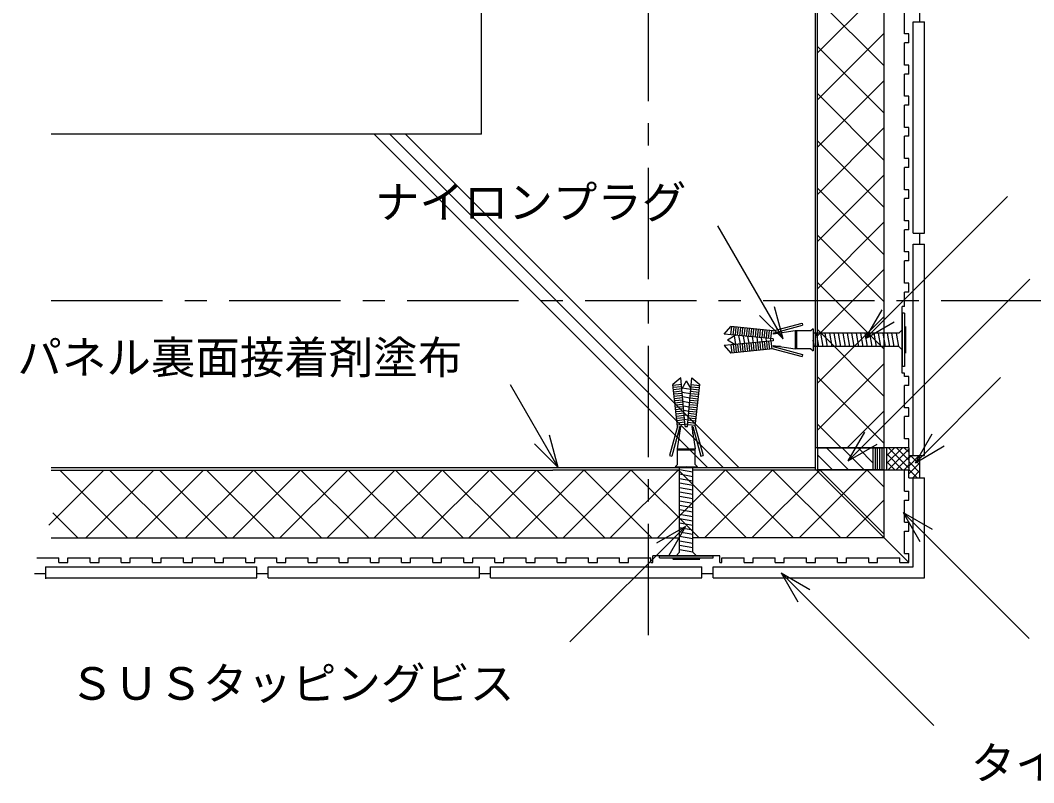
# Model space of a CAD drawing. Units: millimetres, scale not verified. Extents: x -1989 to 2011, y -1447 to 1353.
# Drawn here: x 1086.5 to 1542, y 634.6 to 977.3 of the extents above; entities that cross this region are included whole.
import ezdxf
from ezdxf.enums import TextEntityAlignment as Align

# ---------------------------------------------------------------- set-up
doc = ezdxf.new("R2010")
doc.units = ezdxf.units.MM
doc.header["$LTSCALE"] = 10
doc.linetypes.add('CHAIN1', pattern=[8, 5, -1, 1, -1])
for name, color, linetype in [('4-0', 7, 'Continuous'), ('4-1', 7, 'Continuous'), ('4-2', 7, 'Continuous')]:
    doc.layers.add(name, color=color, linetype=linetype)
doc.styles.add('ＭＳ ゴシック', font='')
doc.styles.get('ＭＳ ゴシック').set_extended_font_data('MS Gothic')

msp = doc.modelspace()

# ---------------------------------------------------------------- linework, layer by layer
at = {"layer": '4-0'}
for p, q in [((1293.89, 926.15), (1293.89, 1150.98)), ((1443.89, 775.15), (1443.89, 1150.98)), ((1444.89, 785.15), (1444.89, 1151.21)), ((1474.89, 785.15), (1474.89, 1151.21)), ((1444.89, 962.7), (1474.89, 992.7)), ((1444.89, 986.75), (1474.89, 956.75)), ((1483.89, 971.15), (1483.89, 981.15)), ((1490.89, 976.65), (1490.89, 981.65)), ((1487.89, 976.65), (1492.89, 976.65)), ((1487.89, 881.65), (1487.89, 976.65)), ((1492.89, 881.65), (1492.89, 976.65)), ((1444.89, 941.49), (1474.89, 971.49)), ((1485.89, 971.15), (1483.89, 971.15)), ((1485.89, 967.15), (1485.89, 971.15)), ((1483.89, 957.15), (1483.89, 967.15)), ((1485.89, 967.15), (1483.89, 967.15)), ((1444.89, 965.53), (1474.89, 935.53)), ((1485.89, 957.15), (1483.89, 957.15)), ((1485.89, 953.15), (1485.89, 957.15)), ((1483.89, 943.15), (1483.89, 953.15)), ((1485.89, 953.15), (1483.89, 953.15)), ((1444.89, 920.28), (1474.89, 950.28)), ((1444.89, 944.32), (1474.89, 914.32)), ((1485.89, 943.15), (1483.89, 943.15)), ((1485.89, 939.15), (1485.89, 943.15)), ((1483.89, 929.15), (1483.89, 939.15)), ((1485.89, 939.15), (1483.89, 939.15)), ((1293.89, 926.15), (1100.42, 926.15)), ((1395.53, 776.15), (1245.53, 926.15)), ((1402.6, 776.15), (1252.6, 926.15)), ((1409.67, 776.15), (1259.67, 926.15)), ((1444.89, 899.06), (1474.89, 929.06)), ((1485.89, 929.15), (1483.89, 929.15)), ((1483.89, 915.15), (1483.89, 925.15)), ((1485.89, 925.15), (1483.89, 925.15)), ((1485.89, 925.15), (1485.89, 929.15)), ((1444.89, 923.11), (1474.89, 893.11)), ((1485.89, 915.15), (1483.89, 915.15)), ((1483.89, 901.15), (1483.89, 911.15)), ((1485.89, 911.15), (1483.89, 911.15)), ((1485.89, 911.15), (1485.89, 915.15)), ((1444.89, 877.85), (1474.89, 907.85)), ((1444.89, 901.89), (1474.89, 871.89)), ((1466.39, 834.2), (1530.31, 898.12)), ((1485.89, 901.15), (1483.89, 901.15)), ((1485.89, 897.15), (1485.89, 901.15)), ((1483.89, 887.15), (1483.89, 897.15)), ((1485.89, 897.15), (1483.89, 897.15)), ((1429.42, 834.06), (1400.07, 884.9)), ((1444.89, 856.64), (1474.89, 886.64)), ((1485.89, 887.15), (1483.89, 887.15)), ((1485.89, 883.15), (1485.89, 887.15)), ((1444.89, 880.68), (1474.89, 850.68)), ((1483.89, 873.15), (1483.89, 883.15)), ((1485.89, 883.15), (1483.89, 883.15)), ((1487.89, 881.65), (1492.89, 881.65)), ((1490.89, 876.65), (1490.89, 881.65)), ((1487.89, 876.65), (1492.89, 876.65)), ((1487.89, 781.65), (1487.89, 876.65)), ((1492.89, 781.65), (1492.89, 876.65)), ((1485.89, 873.15), (1483.89, 873.15)), ((1485.89, 869.15), (1485.89, 873.15)), ((1483.89, 859.15), (1483.89, 869.15)), ((1485.89, 869.15), (1483.89, 869.15)), ((1444.89, 835.42), (1474.89, 865.42)), ((1444.89, 859.47), (1474.89, 829.47)), ((1458.65, 779.23), (1540.37, 860.95)), ((1485.89, 859.15), (1483.89, 859.15)), ((1485.89, 855.15), (1485.89, 859.15)), ((1485.89, 855.15), (1483.89, 855.15)), ((1483.89, 848.65), (1483.89, 855.15)), ((1429.42, 834.06), (1425.54, 848.54)), ((1482.89, 818.65), (1482.89, 848.65)), ((1483.89, 848.65), (1482.89, 848.65)), ((1429.42, 834.06), (1418.81, 844.66)), ((1444.89, 814.21), (1474.89, 844.21)), ((1466.39, 834.2), (1473.89, 847.19)), ((1482.89, 845.65), (1482.89, 821.65)), ((1483.89, 845.65), (1482.89, 845.65)), ((1483.89, 845.65), (1483.89, 821.65)), ((1424.89, 837.65), (1405.89, 839.65)), ((1405.97, 835.87), (1406.36, 839.6)), ((1406.96, 835.78), (1407.35, 839.5)), ((1407.96, 835.69), (1408.35, 839.39)), ((1408.95, 835.6), (1409.34, 839.29)), ((1409.95, 835.51), (1410.34, 839.18)), ((1410.95, 835.42), (1411.33, 839.08)), ((1411.94, 835.33), (1412.33, 838.97)), ((1412.94, 835.24), (1413.32, 838.87)), ((1413.93, 835.15), (1414.31, 838.76)), ((1414.93, 835.06), (1415.31, 838.66)), ((1415.93, 834.97), (1416.3, 838.56)), ((1416.92, 834.88), (1417.3, 838.45)), ((1417.92, 834.79), (1418.29, 838.35)), ((1418.91, 834.69), (1419.29, 838.24)), ((1424.89, 837.65), (1437.89, 841.15)), ((1424.89, 836.62), (1438.15, 840.19)), ((1437.89, 841.15), (1438.15, 840.19)), ((1442.89, 838.65), (1441.89, 837.65)), ((1442.89, 838.65), (1442.89, 828.65)), ((1444.89, 838.25), (1474.89, 808.25)), ((1466.39, 834.2), (1479.38, 841.7)), ((1484.39, 839.65), (1483.89, 839.15)), ((1484.39, 839.65), (1484.39, 827.65)), ((1404.35, 833.68), (1407.92, 831.61)), ((1404.39, 833.65), (1407.92, 835.69)), ((1408.21, 831.64), (1407.54, 835.47)), ((1410.18, 831.82), (1409.52, 835.55)), ((1412.15, 831.99), (1411.56, 835.36)), ((1414.12, 832.17), (1413.59, 835.18)), ((1416.09, 832.35), (1415.62, 834.99)), ((1418.06, 832.53), (1417.66, 834.81)), ((1420.03, 832.71), (1419.69, 834.62)), ((1419.91, 834.6), (1420.28, 838.14)), ((1420.9, 834.51), (1421.27, 838.03)), ((1421.99, 832.89), (1421.72, 834.44)), ((1421.9, 834.42), (1422.27, 837.93)), ((1422.9, 834.33), (1423.26, 837.81)), ((1423.96, 833.07), (1423.75, 834.26)), ((1423.89, 834.24), (1424.26, 837.72)), ((1434.89, 837.65), (1424.89, 836.15)), ((1424.89, 836.62), (1424.89, 836.15)), ((1424.89, 834.15), (1424.89, 833.15)), ((1428.22, 836.65), (1425.02, 836.65)), ((1435.39, 837.65), (1435.39, 829.65)), ((1481.39, 836.65), (1442.89, 836.65)), ((1445.39, 830.65), (1444.33, 836.65)), ((1447.39, 830.65), (1446.33, 836.65)), ((1449.39, 830.65), (1448.33, 836.65)), ((1451.39, 830.65), (1450.33, 836.65)), ((1453.39, 830.65), (1452.33, 836.65)), ((1455.39, 830.65), (1454.33, 836.65)), ((1457.39, 830.65), (1456.33, 836.65)), ((1459.39, 830.65), (1458.33, 836.65)), ((1461.39, 830.65), (1460.33, 836.65)), ((1463.39, 830.65), (1462.33, 836.65)), ((1465.39, 830.65), (1464.33, 836.65)), ((1467.39, 830.65), (1466.33, 836.65)), ((1469.39, 830.65), (1468.33, 836.65)), ((1471.39, 830.65), (1470.33, 836.65)), ((1473.39, 830.65), (1472.33, 836.65)), ((1475.39, 830.65), (1474.33, 836.65)), ((1477.39, 830.65), (1476.33, 836.65)), ((1479.39, 830.65), (1478.33, 836.65)), ((1482.89, 838.15), (1481.39, 836.65)), ((1424.89, 829.65), (1405.89, 827.65)), ((1405.97, 831.43), (1406.36, 827.7)), ((1406.96, 831.52), (1407.35, 827.81)), ((1407.96, 831.61), (1408.35, 827.91)), ((1408.95, 831.7), (1409.34, 828.02)), ((1409.95, 831.79), (1410.34, 828.12)), ((1410.95, 831.88), (1411.33, 828.22)), ((1411.94, 831.98), (1412.33, 828.33)), ((1412.94, 832.07), (1413.32, 828.43)), ((1413.93, 832.16), (1414.31, 828.54)), ((1414.93, 832.25), (1415.31, 828.64)), ((1415.93, 832.34), (1416.3, 828.75)), ((1416.92, 832.43), (1417.3, 828.85)), ((1417.92, 832.52), (1418.29, 828.96)), ((1418.91, 832.61), (1419.29, 829.06)), ((1419.91, 832.7), (1420.28, 829.17)), ((1420.9, 832.79), (1421.27, 829.27)), ((1421.9, 832.88), (1422.27, 829.38)), ((1422.9, 832.97), (1423.26, 829.5)), ((1423.89, 833.06), (1424.26, 829.59)), ((1424.89, 831.15), (1424.89, 830.69)), ((1424.89, 831.15), (1434.89, 829.65)), ((1424.89, 830.69), (1438.15, 827.12)), ((1424.89, 829.65), (1437.89, 826.15)), ((1428.22, 830.65), (1425.02, 830.65)), ((1441.89, 829.65), (1434.89, 829.65)), ((1441.89, 829.65), (1442.89, 828.65)), ((1443.39, 830.65), (1442.89, 833.49)), ((1481.39, 830.65), (1442.89, 830.65)), ((1438.15, 827.12), (1437.89, 826.15)), ((1484.39, 827.65), (1483.89, 828.15)), ((1444.89, 793), (1474.89, 823)), ((1483.89, 821.65), (1482.89, 821.65)), ((1444.89, 817.04), (1474.89, 787.04)), ((1483.89, 818.65), (1482.89, 818.65)), ((1483.89, 817.15), (1483.89, 818.65)), ((1485.89, 817.15), (1483.89, 817.15)), ((1485.89, 813.15), (1485.89, 817.15)), ((1488.84, 778.45), (1527.16, 816.78)), ((1328.26, 776.32), (1306.79, 813.51)), ((1381.89, 794.65), (1379.89, 813.65)), ((1383.67, 813.57), (1379.94, 813.18)), ((1383.76, 812.58), (1380.04, 812.19)), ((1383.85, 811.58), (1380.15, 811.19)), ((1385.89, 815.15), (1383.85, 811.61)), ((1387.9, 811.33), (1384.07, 812)), ((1385.86, 815.19), (1387.93, 811.61)), ((1387.93, 811.58), (1391.63, 811.19)), ((1388.02, 812.58), (1391.73, 812.19)), ((1388.11, 813.57), (1391.84, 813.18)), ((1389.89, 794.65), (1391.89, 813.65)), ((1483.89, 803.15), (1483.89, 813.15)), ((1485.89, 813.15), (1483.89, 813.15)), ((1383.94, 810.59), (1380.25, 810.2)), ((1384.03, 809.59), (1380.36, 809.2)), ((1384.12, 808.59), (1380.46, 808.21)), ((1384.21, 807.6), (1380.57, 807.22)), ((1384.3, 806.6), (1380.67, 806.22)), ((1387.72, 809.36), (1383.99, 810.02)), ((1387.55, 807.39), (1384.18, 807.98)), ((1387.47, 806.6), (1391.11, 806.22)), ((1387.57, 807.6), (1391.21, 807.22)), ((1387.66, 808.59), (1391.32, 808.21)), ((1387.75, 809.59), (1391.42, 809.2)), ((1387.84, 810.59), (1391.52, 810.2)), ((1384.39, 805.61), (1380.77, 805.23)), ((1384.48, 804.61), (1380.88, 804.23)), ((1384.57, 803.62), (1380.98, 803.24)), ((1384.66, 802.62), (1381.09, 802.24)), ((1387.37, 805.42), (1384.36, 805.95)), ((1387.19, 803.45), (1384.55, 803.92)), ((1387.01, 801.48), (1384.73, 801.89)), ((1387.11, 802.62), (1390.69, 802.24)), ((1387.2, 803.62), (1390.79, 803.24)), ((1387.29, 804.61), (1390.9, 804.23)), ((1387.38, 805.61), (1391, 805.23)), ((1458.26, 785.15), (1474.89, 801.79)), ((1485.89, 803.15), (1483.89, 803.15)), ((1485.89, 799.15), (1485.89, 803.15)), ((1384.75, 801.62), (1381.19, 801.25)), ((1384.84, 800.63), (1381.3, 800.25)), ((1384.94, 799.63), (1381.4, 799.26)), ((1385.03, 798.64), (1381.51, 798.26)), ((1385.12, 797.64), (1381.61, 797.27)), ((1386.83, 799.51), (1384.91, 799.85)), ((1386.65, 797.55), (1385.1, 797.82)), ((1386.66, 797.64), (1390.16, 797.27)), ((1386.75, 798.64), (1390.27, 798.26)), ((1386.84, 799.63), (1390.37, 799.26)), ((1386.93, 800.63), (1390.48, 800.25)), ((1387.02, 801.62), (1390.58, 801.25)), ((1483.89, 789.15), (1483.89, 799.15)), ((1485.89, 799.15), (1483.89, 799.15)), ((1381.89, 794.65), (1378.39, 781.65)), ((1382.92, 794.65), (1379.35, 781.39)), ((1385.21, 796.64), (1381.73, 796.28)), ((1385.3, 795.65), (1381.82, 795.28)), ((1381.89, 784.65), (1383.39, 794.65)), ((1382.89, 791.32), (1382.89, 794.52)), ((1382.92, 794.65), (1383.39, 794.65)), ((1386.47, 795.58), (1385.29, 795.79)), ((1385.39, 794.65), (1386.39, 794.65)), ((1386.48, 795.65), (1389.95, 795.28)), ((1386.57, 796.64), (1390.04, 796.28)), ((1388.39, 794.65), (1388.85, 794.65)), ((1388.39, 794.65), (1389.89, 784.65)), ((1388.85, 794.65), (1392.42, 781.39)), ((1388.89, 791.32), (1388.89, 794.52)), ((1389.89, 794.65), (1393.39, 781.65)), ((1444.89, 795.83), (1455.56, 785.15)), ((1328.26, 776.32), (1324.38, 790.81)), ((1458.65, 779.23), (1466.14, 792.22)), ((1485.89, 789.15), (1483.89, 789.15)), ((1485.89, 785.15), (1485.89, 789.15)), ((1488.84, 778.45), (1496.34, 791.44)), ((1328.26, 776.32), (1317.65, 786.93)), ((1381.89, 784.15), (1389.89, 784.15)), ((1389.89, 777.65), (1389.89, 784.65)), ((1485.89, 785.15), (1443.89, 785.15)), ((1444.89, 784.9), (1444.89, 775.4)), ((1474.89, 784.9), (1444.89, 784.9)), ((1449.07, 784.9), (1458.57, 775.4)), ((1456.14, 784.9), (1465.64, 775.4)), ((1458.65, 779.23), (1471.64, 786.73)), ((1463.21, 784.9), (1469.89, 778.22)), ((1469.89, 775.4), (1469.89, 784.9)), ((1470.89, 775.4), (1470.89, 784.9)), ((1471.89, 775.4), (1471.89, 784.9)), ((1472.89, 775.4), (1472.89, 784.9)), ((1473.89, 775.4), (1473.89, 784.9)), ((1474.89, 775.4), (1474.89, 784.9)), ((1475.89, 785.15), (1475.89, 775.15)), ((1475.89, 778.04), (1483, 785.15)), ((1475.89, 781.57), (1479.47, 785.15)), ((1475.89, 785.11), (1475.93, 785.15)), ((1476.54, 775.15), (1485.89, 784.5)), ((1476.78, 785.15), (1485.89, 776.04)), ((1480.31, 785.15), (1485.89, 779.58)), ((1483.85, 785.15), (1485.89, 783.11)), ((1485.89, 785.15), (1485.89, 775.15)), ((1488.84, 778.45), (1501.83, 785.95)), ((1378.39, 781.65), (1379.35, 781.39)), ((1392.42, 781.39), (1393.39, 781.65)), ((1444.89, 782.01), (1451.5, 775.4)), ((1475.89, 782.51), (1483.24, 775.15)), ((1480.07, 775.15), (1485.89, 780.97)), ((1485.89, 781.65), (1492.89, 781.65)), ((1485.89, 776.93), (1490.61, 781.65)), ((1485.89, 780.46), (1487.08, 781.65)), ((1486.71, 781.65), (1490.89, 777.47)), ((1490.24, 781.65), (1490.89, 781.01)), ((1490.89, 771.65), (1490.89, 781.65)), ((1099.29, 750.36), (1124.08, 775.15)), ((1443.89, 776.15), (1100.42, 776.15)), ((1100.42, 775.15), (1325.89, 775.15)), ((1134.74, 744.65), (1104.24, 775.15)), ((1115.98, 744.65), (1146.48, 775.15)), ((1157.14, 744.65), (1126.64, 775.15)), ((1138.38, 744.65), (1168.88, 775.15)), ((1179.54, 744.65), (1149.04, 775.15)), ((1160.78, 744.65), (1191.28, 775.15)), ((1200.75, 744.65), (1170.25, 775.15)), ((1182, 744.65), (1212.49, 775.15)), ((1221.96, 744.65), (1191.46, 775.15)), ((1203.21, 744.65), (1233.71, 775.15)), ((1243.18, 744.65), (1212.68, 775.15)), ((1224.42, 744.65), (1254.92, 775.15)), ((1264.39, 744.65), (1233.89, 775.15)), ((1245.64, 744.65), (1276.13, 775.15)), ((1285.6, 744.65), (1255.1, 775.15)), ((1266.85, 744.65), (1297.35, 775.15)), ((1306.82, 744.65), (1276.32, 775.15)), ((1288.06, 744.65), (1318.56, 775.15)), ((1328.03, 744.65), (1297.53, 775.15)), ((1309.27, 744.65), (1339.77, 775.15)), ((1349.24, 744.65), (1318.74, 775.15)), ((1335.89, 775.15), (1325.89, 775.15)), ((1330.49, 744.65), (1360.99, 775.15)), ((1382.89, 775.15), (1335.89, 775.15)), ((1370.46, 744.65), (1339.96, 775.15)), ((1351.7, 744.65), (1382.2, 775.15)), ((1391.67, 744.65), (1361.17, 775.15)), ((1372.91, 744.65), (1403.41, 775.15)), ((1380.89, 776.65), (1381.89, 777.65)), ((1380.89, 776.65), (1390.89, 776.65)), ((1412.88, 744.65), (1382.38, 775.15)), ((1382.89, 738.15), (1382.89, 776.65)), ((1388.89, 774.15), (1382.89, 775.21)), ((1388.89, 776.15), (1386.05, 776.65)), ((1388.89, 738.15), (1388.89, 776.65)), ((1485.89, 775.15), (1388.89, 775.15)), ((1389.89, 777.65), (1390.89, 776.65)), ((1394.13, 744.65), (1424.63, 775.15)), ((1434.1, 744.65), (1403.6, 775.15)), ((1415.34, 744.65), (1445.84, 775.15)), ((1455.31, 744.65), (1424.81, 775.15)), ((1436.55, 744.65), (1467.05, 775.15)), ((1485.89, 733.65), (1444.39, 775.15)), ((1444.89, 775.4), (1474.89, 775.4)), ((1474.89, 746.29), (1446.02, 775.15)), ((1474.89, 767.5), (1467.24, 775.15)), ((1474.89, 744.65), (1474.89, 775.15)), ((1475.89, 778.97), (1479.71, 775.15)), ((1475.89, 775.43), (1476.17, 775.15)), ((1483.61, 775.15), (1485.89, 777.43)), ((1483.89, 765.65), (1483.89, 775.15)), ((1485.89, 778.93), (1490.89, 773.93)), ((1485.89, 773.39), (1490.89, 778.39)), ((1485.89, 775.4), (1489.64, 771.65)), ((1485.89, 771.65), (1485.89, 775.15)), ((1487.68, 771.65), (1490.89, 774.86)), ((1388.89, 772.15), (1382.89, 773.21)), ((1388.89, 770.15), (1382.89, 771.21)), ((1485.89, 771.86), (1486.1, 771.65)), ((1485.89, 771.65), (1492.89, 771.65)), ((1487.89, 731.65), (1487.89, 771.65)), ((1492.89, 726.65), (1492.89, 771.65)), ((1388.89, 768.15), (1382.89, 769.21)), ((1388.89, 766.15), (1382.89, 767.21)), ((1483.89, 765.65), (1485.89, 765.65)), ((1485.89, 761.65), (1485.89, 765.65)), ((1388.89, 764.15), (1382.89, 765.21)), ((1388.89, 762.15), (1382.89, 763.21)), ((1388.89, 760.15), (1382.89, 761.21)), ((1457.77, 744.65), (1474.89, 761.77)), ((1483.89, 761.65), (1485.89, 761.65)), ((1483.89, 751.65), (1483.89, 761.65)), ((1388.89, 758.15), (1382.89, 759.21)), ((1388.89, 756.15), (1382.89, 757.21)), ((1112.34, 744.65), (1101.11, 755.88)), ((1388.89, 754.15), (1382.89, 755.21)), ((1388.89, 752.15), (1382.89, 753.21)), ((1483.42, 756), (1540.07, 699.36)), ((1483.42, 756), (1496.41, 748.5)), ((1483.42, 756), (1490.92, 743.01)), ((1385.48, 749.76), (1333.58, 697.85)), ((1385.48, 749.76), (1372.49, 742.26)), ((1385.48, 749.76), (1377.98, 736.77)), ((1388.89, 750.15), (1382.89, 751.21)), ((1388.89, 748.15), (1382.89, 749.21)), ((1388.89, 746.15), (1382.89, 747.21)), ((1483.89, 751.65), (1485.89, 751.65)), ((1483.89, 747.65), (1485.89, 747.65)), ((1483.89, 737.65), (1483.89, 747.65)), ((1485.89, 747.65), (1485.89, 751.65)), ((1100.42, 744.65), (1382.89, 744.65)), ((1388.89, 744.15), (1382.89, 745.21)), ((1388.89, 742.15), (1382.89, 743.21)), ((1474.89, 744.65), (1388.89, 744.65)), ((1381.39, 736.65), (1382.89, 738.15)), ((1388.89, 740.15), (1382.89, 741.21)), ((1093.89, 735.65), (1103.89, 735.65)), ((1103.89, 733.65), (1103.89, 735.65)), ((1103.89, 733.65), (1107.89, 733.65)), ((1107.89, 735.65), (1117.89, 735.65)), ((1107.89, 733.65), (1107.89, 735.65)), ((1117.89, 733.65), (1117.89, 735.65)), ((1117.89, 733.65), (1121.89, 733.65)), ((1121.89, 735.65), (1131.89, 735.65)), ((1121.89, 733.65), (1121.89, 735.65)), ((1131.89, 733.65), (1131.89, 735.65)), ((1131.89, 733.65), (1135.89, 733.65)), ((1135.89, 735.65), (1145.89, 735.65)), ((1135.89, 733.65), (1135.89, 735.65)), ((1145.89, 733.65), (1145.89, 735.65)), ((1145.89, 733.65), (1149.89, 733.65)), ((1149.89, 735.65), (1159.89, 735.65)), ((1149.89, 733.65), (1149.89, 735.65)), ((1159.89, 733.65), (1159.89, 735.65)), ((1159.89, 733.65), (1163.89, 733.65)), ((1173.89, 733.65), (1173.89, 735.65)), ((1173.89, 733.65), (1177.89, 733.65)), ((1187.89, 733.65), (1187.89, 735.65)), ((1187.89, 733.65), (1191.89, 733.65)), ((1201.89, 733.65), (1201.89, 735.65)), ((1201.89, 733.65), (1205.89, 733.65)), ((1215.89, 733.65), (1215.89, 735.65)), ((1215.89, 733.65), (1219.89, 733.65)), ((1229.89, 733.65), (1229.89, 735.65)), ((1229.89, 733.65), (1233.89, 733.65)), ((1243.89, 733.65), (1243.89, 735.65)), ((1243.89, 733.65), (1247.89, 733.65)), ((1257.89, 733.65), (1257.89, 735.65)), ((1257.89, 733.65), (1261.89, 733.65)), ((1271.89, 733.65), (1271.89, 735.65)), ((1271.89, 733.65), (1275.89, 733.65)), ((1285.89, 733.65), (1285.89, 735.65)), ((1285.89, 733.65), (1289.89, 733.65)), ((1299.89, 733.65), (1299.89, 735.65)), ((1299.89, 733.65), (1303.89, 733.65)), ((1313.89, 733.65), (1313.89, 735.65)), ((1313.89, 733.65), (1317.89, 733.65)), ((1327.89, 733.65), (1327.89, 735.65)), ((1327.89, 733.65), (1331.89, 733.65)), ((1341.89, 733.65), (1341.89, 735.65)), ((1341.89, 733.65), (1345.89, 733.65)), ((1355.89, 733.65), (1355.89, 735.65)), ((1355.89, 733.65), (1359.89, 733.65)), ((1369.89, 733.65), (1369.89, 735.65)), ((1369.89, 733.65), (1370.89, 733.65)), ((1370.89, 733.65), (1370.89, 736.65)), ((1400.89, 736.65), (1370.89, 736.65)), ((1373.89, 736.65), (1397.89, 736.65)), ((1373.89, 735.65), (1373.89, 736.65)), ((1373.89, 735.65), (1397.89, 735.65)), ((1379.89, 735.15), (1380.39, 735.65)), ((1379.89, 735.15), (1391.89, 735.15)), ((1391.89, 735.15), (1391.39, 735.65)), ((1397.89, 735.65), (1397.89, 736.65)), ((1400.89, 733.65), (1400.89, 736.65)), ((1400.89, 733.65), (1401.89, 733.65)), ((1411.89, 733.65), (1411.89, 735.65)), ((1411.89, 733.65), (1415.89, 733.65)), ((1425.89, 733.65), (1425.89, 735.65)), ((1425.89, 733.65), (1429.89, 733.65)), ((1439.89, 733.65), (1439.89, 735.65)), ((1439.89, 733.65), (1443.89, 733.65)), ((1453.89, 733.65), (1453.89, 735.65)), ((1453.89, 733.65), (1457.89, 733.65)), ((1467.89, 733.65), (1467.89, 735.65)), ((1467.89, 733.65), (1471.89, 733.65)), ((1481.89, 733.65), (1481.89, 735.65)), ((1481.89, 733.65), (1485.89, 733.65)), ((1483.89, 737.65), (1485.89, 737.65)), ((1485.89, 733.65), (1485.89, 737.65)), ((1097.89, 731.65), (1192.89, 731.65)), ((1192.89, 726.65), (1192.89, 731.65)), ((1197.89, 726.65), (1197.89, 731.65)), ((1197.89, 731.65), (1292.89, 731.65)), ((1292.89, 726.65), (1292.89, 731.65)), ((1297.89, 726.65), (1297.89, 731.65)), ((1297.89, 731.65), (1392.89, 731.65)), ((1392.89, 726.65), (1392.89, 731.65)), ((1397.89, 726.65), (1397.89, 731.65)), ((1397.89, 731.65), (1487.89, 731.65)), ((1428.45, 728.91), (1497.1, 660.26)), ((1428.45, 728.91), (1441.44, 721.41)), ((1428.45, 728.91), (1435.95, 715.92)), ((1092.89, 728.65), (1097.89, 728.65)), ((1097.89, 726.65), (1192.89, 726.65)), ((1192.89, 728.65), (1197.89, 728.65)), ((1197.89, 726.65), (1292.89, 726.65)), ((1292.89, 728.65), (1297.89, 728.65)), ((1297.89, 726.65), (1392.89, 726.65)), ((1392.89, 728.65), (1397.89, 728.65)), ((1397.89, 726.65), (1492.89, 726.65))]:
    msp.add_line(p, q, dxfattribs=at)
at = {"layer": '4-0', "linetype": 'CHAIN1'}
for p, q in [((1368.89, 700.98), (1368.89, 1150.98)), ((1550.42, 851.15), (1100.42, 851.15))]:
    msp.add_line(p, q, dxfattribs=at)
at = {"layer": '4-0'}
for points in [[(1424.89, 834.15), (1402.89, 836.15), (1405.89, 839.65)], [(1441.89, 837.65), (1434.89, 837.65), (1434.89, 829.65)], [(1482.89, 829.15), (1481.39, 830.65), (1480.33, 836.65)], [(1424.89, 833.15), (1402.89, 831.15), (1405.89, 827.65)], [(1385.39, 794.65), (1383.39, 816.65), (1379.89, 813.65)], [(1386.39, 794.65), (1388.39, 816.65), (1391.89, 813.65)], [(1381.89, 777.65), (1381.89, 784.65), (1389.89, 784.65)], [(1390.39, 736.65), (1388.89, 738.15), (1382.89, 739.21)], [(1163.89, 733.65), (1163.89, 735.65), (1173.89, 735.65)], [(1177.89, 733.65), (1177.89, 735.65), (1187.89, 735.65)], [(1191.89, 733.65), (1191.89, 735.65), (1201.89, 735.65)], [(1205.89, 733.65), (1205.89, 735.65), (1215.89, 735.65)], [(1219.89, 733.65), (1219.89, 735.65), (1229.89, 735.65)], [(1233.89, 733.65), (1233.89, 735.65), (1243.89, 735.65)], [(1247.89, 733.65), (1247.89, 735.65), (1257.89, 735.65)], [(1261.89, 733.65), (1261.89, 735.65), (1271.89, 735.65)], [(1275.89, 733.65), (1275.89, 735.65), (1285.89, 735.65)], [(1289.89, 733.65), (1289.89, 735.65), (1299.89, 735.65)], [(1303.89, 733.65), (1303.89, 735.65), (1313.89, 735.65)], [(1317.89, 733.65), (1317.89, 735.65), (1327.89, 735.65)], [(1331.89, 733.65), (1331.89, 735.65), (1341.89, 735.65)], [(1345.89, 733.65), (1345.89, 735.65), (1355.89, 735.65)], [(1359.89, 733.65), (1359.89, 735.65), (1369.89, 735.65)], [(1401.89, 733.65), (1401.89, 735.65), (1411.89, 735.65)], [(1415.89, 733.65), (1415.89, 735.65), (1425.89, 735.65)], [(1429.89, 733.65), (1429.89, 735.65), (1439.89, 735.65)], [(1443.89, 733.65), (1443.89, 735.65), (1453.89, 735.65)], [(1457.89, 733.65), (1457.89, 735.65), (1467.89, 735.65)], [(1471.89, 733.65), (1471.89, 735.65), (1481.89, 735.65)]]:
    msp.add_lwpolyline(points, dxfattribs=at)
at = {"layer": '4-1'}
for p, q in [((1482.89, 833.59), (1482.89, 833.71)), ((1385.89, 736.59), (1385.89, 736.71))]:
    msp.add_line(p, q, dxfattribs=at)
at = {"layer": '4-2'}
msp.add_line((1097.89, 731.65), (1097.89, 726.27), dxfattribs=at)

# ---------------------------------------------------------------- texts
at = {"layer": '4-0', "color": 4, "style": 'ＭＳ ゴシック'}
for s, p in [('ナイロンプラグ', (1245.9, 883.84)), ('パネル裏面接着剤塗布', (1085.22, 814.03)), ('ＳＵＳタッピングビス', (1108.62, 667.5)), ('タイル仕上げ', (1513.76, 631.75))]:
    msp.add_text(s, height=14.66, dxfattribs=at).set_placement(p, align=Align.BOTTOM_LEFT)

doc.saveas('drawing.dxf')
